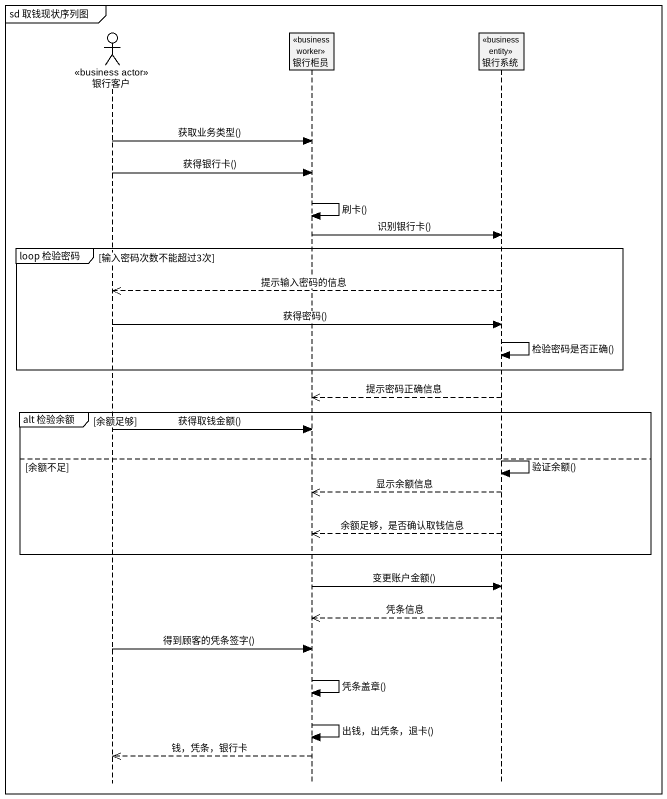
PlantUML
@startuml
mainframe sd 取钱现状序列图
hide footbox
actor 银行客户 <<business actor>>
participant 银行柜员 <<business worker>>
participant 银行系统 <<business entity>>

银行客户 -> 银行柜员 : 获取业务类型()
银行客户 -> 银行柜员 : 获得银行卡()
银行柜员 -> 银行柜员 : 刷卡()
银行柜员 -> 银行系统 : 识别银行卡()
group loop 检验密码 [输入密码次数不能超过3次]
  银行系统 -->> 银行客户 : 提示输入密码的信息
  银行客户 -> 银行系统 : 获得密码()
  银行系统 -> 银行系统 : 检验密码是否正确()
end
银行系统 -->> 银行柜员 : 提示密码正确信息
group alt 检验余额 [余额足够]
  银行客户 -> 银行柜员 : 获得取钱金额()
else 余额不足
  银行系统 -> 银行系统 : 验证余额()
  银行系统 -->> 银行柜员 : 显示余额信息
  银行系统 -->> 银行柜员 : 余额足够，是否确认取钱信息
end
银行柜员 -> 银行系统 : 变更账户金额()
银行系统 -->> 银行柜员 : 凭条信息
银行客户 -> 银行柜员 : 得到顾客的凭条签字()
银行柜员 -> 银行柜员 : 凭条盖章()
银行柜员 -> 银行柜员 : 出钱，出凭条，退卡()
银行柜员 -->> 银行客户 : 钱，凭条，银行卡
@enduml
